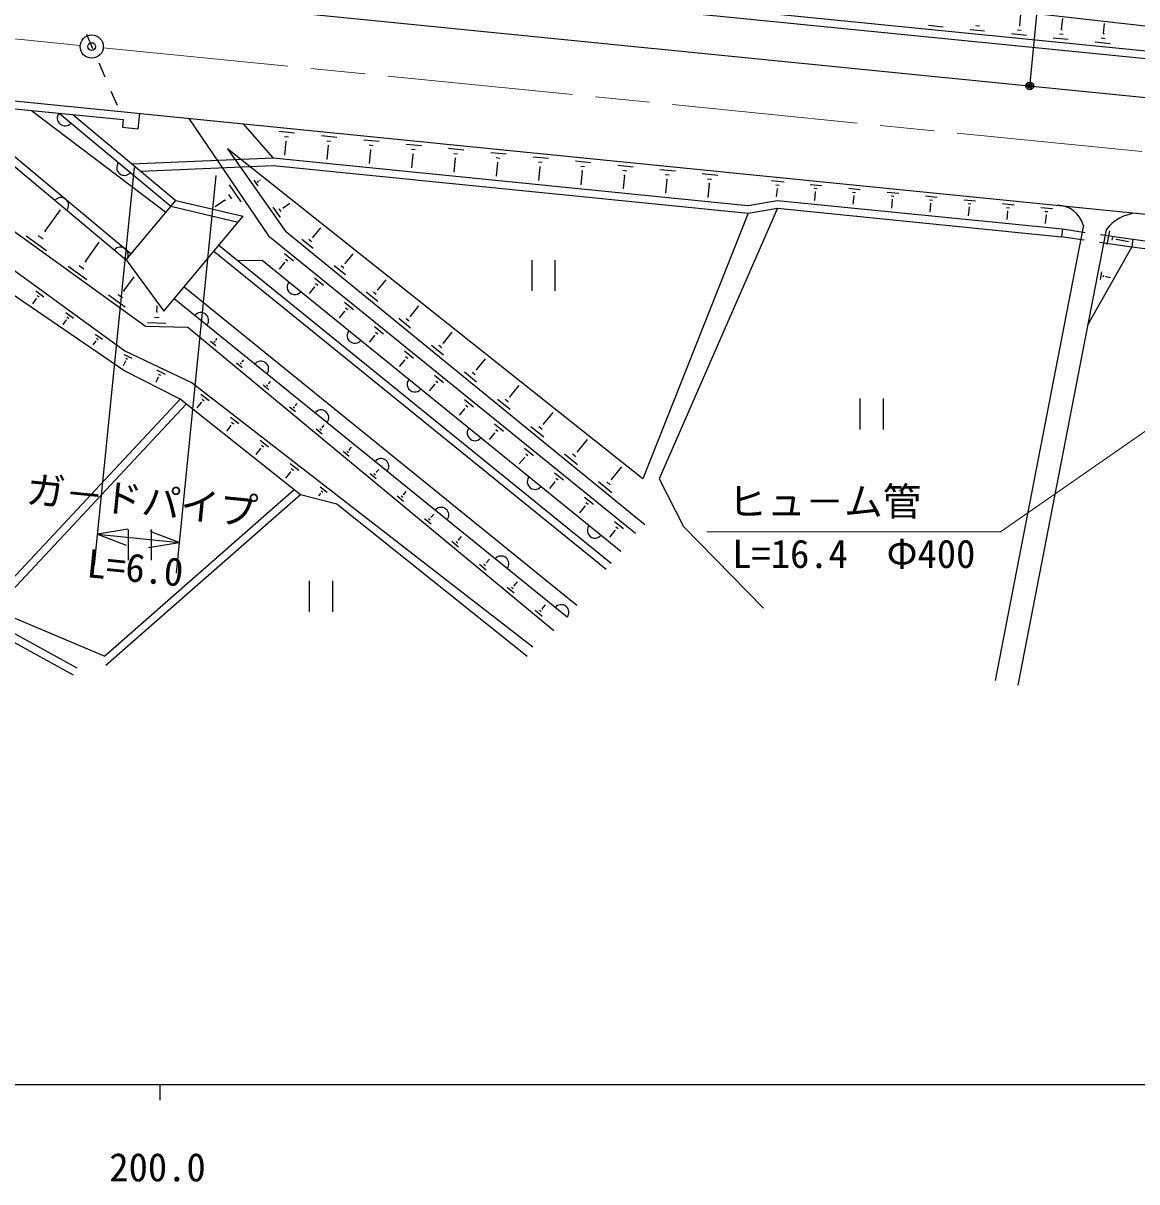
# Model space of a CAD drawing. Units: millimetres, scale not verified. Extents: x 40000 to 680000, y 20000 to 380000.
# Drawn here: x 259154 to 331178, y 198715 to 273655 of the extents above; entities that cross this region are included whole.
import ezdxf
from ezdxf.enums import TextEntityAlignment as Align

# ---------------------------------------------------------------- set-up
doc = ezdxf.new("R2010")
doc.units = ezdxf.units.MM
doc.header["$LTSCALE"] = 1000
doc.header["$PDMODE"] = 32
doc.header["$PDSIZE"] = 500
doc.linetypes.add('CHAIN', pattern=[18.5, 12, -1.5, 3.5, -1.5])
for name, color, linetype, lineweight in [('S-BGD', 7, 'Continuous', 25), ('S-BMK', 2, 'CHAIN', 13), ('S-BMK-SRVR', 3, 'Continuous', 25), ('S-STR-HTXT', 7, 'Continuous', 13), ('S-STR-STRC', 7, 'Continuous', 25), ('S-TTL-BAND', 7, 'Continuous', 25)]:
    doc.layers.add(name, color=color, linetype=linetype, lineweight=lineweight)
doc.styles.add('@ＭＳ ゴシック', font='')
doc.styles.add('ＭＳ ゴシック', font='')
doc.styles.get('@ＭＳ ゴシック').set_extended_font_data('@MS Gothic')
doc.styles.get('ＭＳ ゴシック').set_extended_font_data('MS Gothic')

msp = doc.modelspace()

# ---------------------------------------------------------------- linework, layer by layer
at = {"layer": 'S-BGD'}
for p, q in [((129923, 291530), (393503, 265191)), ((128813, 281591), (349759, 259512)), ((267041, 278331), (393550, 265689)), ((242384, 277780), (393270, 262702)), ((313412, 275564), (340003, 272547)), ((323614, 273507), (323687, 274243)), ((326317, 273242), (326388, 273960)), ((329028, 272977), (329093, 273629)), ((263246, 272937), (263642, 272018)), ((317708, 273519), (318647, 273425)), ((320389, 273251), (321336, 273156)), ((320773, 273499), (321009, 273476)), ((323079, 272982), (324034, 272887)), ((323466, 273233), (323705, 273209)), ((323584, 273510), (323644, 273504)), ((326167, 272965), (326408, 272941)), ((326286, 273245), (326347, 273239)), ((328997, 272980), (329058, 272974)), ((325777, 272712), (326741, 272616)), ((328483, 272442), (329456, 272345)), ((328877, 272697), (329120, 272673)), ((264039, 271100), (264435, 270182)), ((248415, 269137), (265629, 267417)), ((264831, 269264), (265228, 268346)), ((253488, 268630), (265821, 258354)), ((253809, 269014), (266141, 258739)), ((259701, 268009), (268382, 261427)), ((261476, 267832), (268702, 261812)), ((262364, 267743), (269022, 262196)), ((266674, 267815), (266574, 266820)), ((265629, 267417), (265579, 266919)), ((265579, 266919), (266574, 266820)), ((269874, 267495), (275018, 259909)), ((275332, 264940), (273414, 267141)), ((275712, 266661), (276707, 266561)), ((276055, 266325), (276304, 266300)), ((278449, 266387), (279444, 266288)), ((278792, 266051), (279041, 266026)), ((281185, 266114), (282180, 266014)), ((267067, 254044), (251193, 265451)), ((299234, 244186), (272375, 265521)), ((272375, 265521), (276096, 260231)), ((276150, 266014), (276061, 265118)), ((276119, 266017), (276181, 266011)), ((278886, 265740), (278797, 264845)), ((278855, 265743), (278917, 265737)), ((281528, 265778), (281777, 265753)), ((281623, 265467), (281533, 264571)), ((281592, 265470), (281654, 265464)), ((283921, 265840), (284916, 265741)), ((284265, 265504), (284513, 265480)), ((286658, 265567), (287653, 265467)), ((289394, 265293), (290389, 265194)), ((266190, 264555), (275332, 264940)), ((275332, 264940), (306029, 261872)), ((284359, 265193), (284270, 264298)), ((284328, 265197), (284390, 265190)), ((287001, 265231), (287250, 265206)), ((287095, 264920), (287006, 264024)), ((287064, 264923), (287127, 264917)), ((289737, 264958), (289986, 264933)), ((289832, 264647), (289742, 263751)), ((289801, 264650), (289863, 264643)), ((292130, 265020), (293125, 264920)), ((292474, 264684), (292722, 264659)), ((294867, 264746), (295862, 264647)), ((266762, 264079), (275317, 264439)), ((275317, 264439), (306045, 261368)), ((292568, 264373), (292479, 263478)), ((292537, 264376), (292599, 264370)), ((295210, 264411), (295459, 264386)), ((295305, 264100), (295215, 263204)), ((295274, 264103), (295336, 264097)), ((297603, 264473), (298598, 264374)), ((297946, 264137), (298195, 264112)), ((298041, 263826), (297951, 262931)), ((298010, 263829), (298072, 263823)), ((300339, 264200), (301335, 264100)), ((300683, 263864), (300932, 263839)), ((303076, 263926), (304071, 263827)), ((272482, 263204), (273228, 262103)), ((274357, 263138), (274095, 263510)), ((274371, 263356), (274305, 263449)), ((274458, 263470), (274442, 263493)), ((274450, 263481), (274507, 263522)), ((300777, 263553), (300688, 262657)), ((300746, 263556), (300808, 263550)), ((303419, 263590), (303668, 263565)), ((303514, 263279), (303424, 262384)), ((303483, 263282), (303545, 263276)), ((307554, 263479), (308367, 263397)), ((307834, 263204), (308038, 263184)), ((310054, 263229), (310800, 263154)), ((272431, 262567), (272618, 262292)), ((307912, 262950), (307858, 262417)), ((307886, 262952), (307937, 262947)), ((310311, 262977), (310498, 262958)), ((310382, 262744), (310328, 262196)), ((310359, 262746), (310406, 262741)), ((312542, 262980), (313288, 262906)), ((312799, 262728), (312986, 262710)), ((312870, 262495), (312815, 261948)), ((312847, 262498), (312893, 262493)), ((315029, 262732), (315776, 262657)), ((315287, 262480), (315473, 262461)), ((317517, 262483), (318263, 262408)), ((260573, 260205), (261561, 261580)), ((265821, 258354), (269022, 262196)), ((268702, 261812), (273055, 260788)), ((269022, 262196), (273375, 261172)), ((272194, 262206), (271573, 261785)), ((272171, 262240), (272218, 262171)), ((275804, 261081), (275329, 261756)), ((275829, 261477), (275710, 261645)), ((275987, 261682), (275957, 261725)), ((275972, 261704), (276409, 262011)), ((307948, 261681), (300280, 244186)), ((306029, 261872), (307932, 262185)), ((306045, 261368), (307948, 261681)), ((307932, 262185), (326363, 260343)), ((307948, 261681), (326314, 259845)), ((315358, 262247), (315303, 261699)), ((315334, 262249), (315381, 262244)), ((317774, 262231), (317961, 262213)), ((317845, 261998), (317791, 261451)), ((317822, 262000), (317869, 261996)), ((320004, 262234), (320751, 262160)), ((320262, 261983), (320449, 261964)), ((320333, 261749), (320278, 261202)), ((320310, 261752), (320356, 261747)), ((322492, 261986), (323238, 261911)), ((322750, 261734), (322936, 261715)), ((324980, 261737), (325726, 261663)), ((268254, 255026), (273375, 261172)), ((306045, 261368), (299234, 244186)), ((322820, 261501), (322766, 260954)), ((322797, 261503), (322844, 261499)), ((325237, 261485), (325424, 261467)), ((325308, 261252), (325253, 260705)), ((325285, 261255), (325331, 261250)), ((254990, 260261), (265735, 252470)), ((260533, 260235), (260614, 260176)), ((276096, 260231), (299350, 241221)), ((277897, 259801), (278400, 260416)), ((327719, 260581), (322010, 231133)), ((329192, 260296), (323483, 230847)), ((326363, 260343), (326314, 259845)), ((326363, 260343), (327847, 260126)), ((329261, 259341), (329431, 260219)), ((259358, 259891), (260663, 258954)), ((260129, 259931), (260455, 259697)), ((263186, 258240), (264078, 259482)), ((275018, 259909), (298748, 240666)), ((277904, 259076), (277185, 259664)), ((277811, 259512), (277631, 259659)), ((277920, 259783), (277875, 259820)), ((326291, 259848), (327775, 259631)), ((328764, 259486), (330839, 259182)), ((328837, 259981), (330912, 259677)), ((329588, 259619), (329631, 259839)), ((329868, 259650), (329878, 259705)), ((329873, 259678), (330641, 259529)), ((330912, 259677), (330847, 259181)), ((330912, 259677), (346246, 257677)), ((271489, 258908), (296859, 238336)), ((271809, 259292), (297174, 238724)), ((276046, 258753), (276628, 258281)), ((279984, 258111), (280503, 258746)), ((330847, 259181), (327994, 254116)), ((330847, 259181), (346332, 257161)), ((262061, 257949), (263269, 257081)), ((262774, 257986), (263076, 257769)), ((263148, 258267), (263224, 258213)), ((265821, 258354), (268254, 255026)), ((273033, 258300), (274601, 258316)), ((274601, 258316), (297804, 239501)), ((276054, 258168), (275707, 257741)), ((276035, 258183), (276072, 258153)), ((276123, 258402), (276268, 258283)), ((279991, 257370), (279257, 257970)), ((279895, 257815), (279712, 257965)), ((280007, 258092), (279961, 258129)), ((292045, 258336), (292045, 256336)), ((293545, 258336), (293545, 256336)), ((265655, 251184), (257079, 257047)), ((265668, 256334), (266331, 257255)), ((277988, 257179), (278570, 256707)), ((282084, 256408), (282620, 257064)), ((328823, 257079), (328920, 257581)), ((329010, 257238), (329034, 257364)), ((329169, 257256), (329175, 257288)), ((329172, 257272), (329467, 257215)), ((259966, 256344), (260493, 255962)), ((265635, 256358), (265702, 256309)), ((269569, 256603), (294969, 236006)), ((277995, 256593), (277649, 256166)), ((277977, 256608), (278014, 256578)), ((278064, 256827), (278210, 256709)), ((282108, 256389), (282061, 256427)), ((260001, 255837), (259765, 255513)), ((259984, 255849), (260017, 255826)), ((260049, 256043), (260181, 255948)), ((264668, 256075), (265742, 255303)), ((265303, 256108), (265571, 255915)), ((294340, 235229), (268928, 255835)), ((279929, 255604), (280512, 255132)), ((282091, 255653), (281343, 256265)), ((281994, 256107), (281807, 256260)), ((261906, 254938), (262405, 254576)), ((267771, 254984), (267844, 254983)), ((267807, 254983), (267817, 255366)), ((279937, 255019), (279591, 254591)), ((279919, 255033), (279955, 255004)), ((280006, 255252), (280152, 255134)), ((284200, 254693), (284753, 255370)), ((261938, 254457), (261730, 254170)), ((261923, 254469), (261954, 254446)), ((261984, 254652), (262109, 254562)), ((267201, 254290), (268380, 254262)), ((267652, 254633), (267946, 254626)), ((284207, 253923), (283444, 254547)), ((284108, 254386), (283917, 254542)), ((284224, 254674), (284176, 254713)), ((263818, 253551), (264291, 253208)), ((269805, 253978), (267067, 254044)), ((293468, 234357), (269805, 253978)), ((281879, 253444), (281533, 253017)), ((281861, 253459), (281897, 253429)), ((281871, 254030), (282454, 253557)), ((281948, 253678), (282094, 253560)), ((286330, 252967), (286900, 253664)), ((263849, 253096), (263667, 252846)), ((263834, 253107), (263864, 253085)), ((263893, 253281), (264011, 253195)), ((271260, 253096), (271610, 252806)), ((271478, 253093), (271565, 253020)), ((271598, 253170), (271620, 253152)), ((271609, 253161), (271697, 253268)), ((286338, 252181), (285559, 252818)), ((286237, 252654), (286042, 252813)), ((286355, 252947), (286306, 252987)), ((265774, 251801), (265631, 251500)), ((265664, 252227), (266173, 251985)), ((265735, 252470), (270085, 250403)), ((265758, 251808), (265790, 251793)), ((265783, 251984), (265910, 251923)), ((273316, 251755), (273415, 251875)), ((283821, 251869), (283475, 251442)), ((283803, 251884), (283839, 251855)), ((283813, 252455), (284396, 251983)), ((283890, 252103), (284035, 251985)), ((288476, 251228), (289063, 251946)), ((269308, 249329), (265655, 251184)), ((267774, 251225), (268337, 250957)), ((272958, 251689), (273317, 251391)), ((273182, 251685), (273271, 251610)), ((273305, 251764), (273327, 251746)), ((288483, 250427), (287690, 251076)), ((288380, 250909), (288182, 251071)), ((288501, 251208), (288451, 251248)), ((267895, 250753), (267732, 250410)), ((267877, 250762), (267912, 250745)), ((267905, 250955), (268045, 250889)), ((270085, 250403), (292124, 233315)), ((275021, 250351), (275044, 250332)), ((275032, 250341), (275142, 250474)), ((285745, 250310), (285781, 250280)), ((285755, 250881), (286337, 250408)), ((285832, 250529), (285977, 250411)), ((270646, 249652), (271174, 249243)), ((274665, 250273), (275033, 249968)), ((274894, 250269), (274987, 250193)), ((285763, 250295), (285416, 249868)), ((290636, 249477), (291241, 250216)), ((269308, 249329), (256726, 235862)), ((269701, 249018), (257287, 235730)), ((277088, 243158), (269308, 249329)), ((270665, 249131), (270396, 248785)), ((270648, 249143), (270681, 249118)), ((270721, 249340), (270853, 249238)), ((276381, 248850), (276759, 248537)), ((276617, 248846), (276711, 248767)), ((276746, 248930), (276770, 248910)), ((276758, 248920), (276879, 249066)), ((287697, 249306), (288279, 248834)), ((287773, 248954), (287919, 248836)), ((290644, 248661), (289835, 249322)), ((290539, 249152), (290337, 249317)), ((290662, 249456), (290611, 249497)), ((313271, 249374), (313271, 247374)), ((314771, 249374), (314771, 247374)), ((272558, 248169), (273096, 247752)), ((287705, 248720), (287358, 248293)), ((287686, 248735), (287723, 248705)), ((292812, 247713), (293434, 248474)), ((272577, 247638), (272297, 247277)), ((272560, 247651), (272594, 247625)), ((272635, 247851), (272769, 247747)), ((278107, 247419), (278494, 247098)), ((278348, 247415), (278445, 247334)), ((278481, 247501), (278505, 247481)), ((278493, 247491), (278625, 247650)), ((289639, 247731), (290221, 247259)), ((289715, 247379), (289861, 247261)), ((292820, 246882), (291996, 247556)), ((292713, 247382), (292507, 247550)), ((292838, 247692), (292786, 247734)), ((274480, 246679), (275029, 246253)), ((289646, 247146), (289300, 246718)), ((289628, 247160), (289665, 247131)), ((295003, 245938), (295642, 246719)), ((274500, 246137), (274208, 245761)), ((274482, 246150), (274517, 246124)), ((274559, 246355), (274696, 246248)), ((279842, 245980), (280239, 245651)), ((280090, 245976), (280189, 245893)), ((280226, 246064), (280250, 246043)), ((280238, 246053), (280381, 246226)), ((291580, 246157), (292163, 245684)), ((291657, 245805), (291803, 245687)), ((295029, 245916), (294977, 245959)), ((276413, 245180), (276973, 244746)), ((291588, 245571), (291242, 245144)), ((291570, 245586), (291606, 245556)), ((295011, 245091), (294172, 245777)), ((294902, 245600), (294692, 245772)), ((276433, 244628), (276130, 244237)), ((276415, 244641), (276450, 244614)), ((276493, 244850), (276633, 244741)), ((281587, 244533), (281993, 244196)), ((281840, 244529), (281942, 244444)), ((281980, 244619), (282005, 244598)), ((281992, 244608), (282146, 244794)), ((293522, 244582), (294105, 244110)), ((297210, 244149), (297866, 244953)), ((278357, 243673), (278809, 243322)), ((293530, 243996), (293184, 243569)), ((293512, 244011), (293548, 243982)), ((293599, 244230), (293745, 244112)), ((297218, 243287), (296363, 243986)), ((297107, 243806), (296893, 243980)), ((297236, 244127), (297183, 244171)), ((300280, 244186), (301850, 241105)), ((276690, 243473), (264431, 232712)), ((277088, 243158), (264494, 232102)), ((279431, 242538), (277088, 243158)), ((278373, 243226), (278263, 243085)), ((278359, 243237), (278387, 243216)), ((278422, 243406), (278534, 243318)), ((283341, 243078), (283757, 242734)), ((283601, 243074), (283705, 242988)), ((283743, 243166), (283769, 243145)), ((283756, 243155), (283922, 243355)), ((295464, 243008), (296047, 242535)), ((291754, 232698), (279431, 242538)), ((295472, 242422), (295125, 241995)), ((295454, 242437), (295490, 242407)), ((295541, 242656), (295686, 242538)), ((285106, 241616), (285531, 241263)), ((285371, 241611), (285477, 241523)), ((285517, 241706), (285543, 241683)), ((285530, 241694), (285707, 241908)), ((297406, 241433), (297988, 240961)), ((265942, 240913), (265942, 238913)), ((267442, 240913), (267442, 238913)), ((297414, 240847), (297067, 240420)), ((297395, 240862), (297432, 240832)), ((297483, 241081), (297628, 240963)), ((301850, 241105), (307024, 235815)), ((286879, 240145), (287314, 239784)), ((287151, 240140), (287259, 240050)), ((287300, 240237), (287327, 240214)), ((287313, 240226), (287501, 240452)), ((288663, 238666), (289108, 238297)), ((288940, 238661), (289051, 238569)), ((289093, 238760), (289120, 238737)), ((289107, 238748), (289306, 238989)), ((277658, 237582), (277658, 235582)), ((279158, 237582), (279158, 235582)), ((290456, 237179), (290911, 236802)), ((290740, 237174), (290853, 237080)), ((290895, 237275), (290924, 237252)), ((290910, 237263), (291120, 237518)), ((256062, 235566), (262621, 231949)), ((257287, 235730), (264431, 232712)), ((292259, 235684), (292724, 235299)), ((292549, 235679), (292665, 235582)), ((292708, 235782), (292737, 235758)), ((292723, 235770), (292945, 236038)), ((255857, 235109), (262380, 231511))]:
    msp.add_line(p, q, dxfattribs=at)
for centre, radius, start, end in [((261860, 267512), 500, 140.19897, 320.19897), ((265702, 264311), 500, 140.19897, 320.19897), ((261596, 261875), 500, 320.19897, 140.19897), ((326010, 260109), 1772, 15.43909, 88.63882), ((331348, 258689), 2689, 94.04983, 143.30451), ((265437, 258674), 500, 320.19897, 140.19897), ((276721, 256596), 500, 140.96185, 320.96185), ((270649, 254439), 500, 320.96185, 140.96185), ((280605, 253447), 500, 140.96185, 320.96185), ((274533, 251290), 500, 320.96185, 140.96185), ((284489, 250298), 500, 140.96185, 320.96185), ((278417, 248141), 500, 320.96185, 140.96185), ((288372, 247149), 500, 140.96185, 320.96185), ((282300, 244992), 500, 320.96185, 140.96185), ((292256, 244000), 500, 140.96185, 320.96185), ((286184, 241842), 500, 320.96185, 140.96185), ((296140, 240850), 500, 140.96185, 320.96185), ((290068, 238693), 500, 320.96185, 140.96185), ((293951, 235544), 500, 320.96185, 140.96185)]:
    msp.add_arc(centre, radius, start, end, dxfattribs=at)
at = {"layer": 'S-BMK'}
for p, q in [((164830, 282012), (262842, 272218)), ((264335, 272069), (362347, 262274))]:
    msp.add_line(p, q, dxfattribs=at)
at = {"layer": 'S-BMK-SRVR'}
msp.add_circle((263588, 272143), 750, dxfattribs=at)
msp.add_point((263588, 272143), dxfattribs=at)
at = {"layer": 'S-STR-HTXT'}
for p, q in [((322371, 240753), (347624, 258360)), ((303371, 240753), (322371, 240753))]:
    msp.add_line(p, q, dxfattribs=at)
at = {"layer": 'S-STR-STRC'}
for p, q in [((324271, 269748), (325151, 278554)), ((266325, 264320), (263756, 238614)), ((271611, 263792), (269042, 238086)), ((265928, 240927), (263955, 240604)), ((263955, 240604), (269241, 240076)), ((263955, 240604), (265825, 239897)), ((269241, 240076), (267370, 240783)), ((267267, 239753), (269241, 240076))]:
    msp.add_line(p, q, dxfattribs=at)
for radius in [150, 120, 90, 60, 30]:
    msp.add_circle((324256, 269598), radius, dxfattribs=at)
msp.add_point((324256, 269598), dxfattribs=at)
at = {"layer": 'S-TTL-BAND'}
for p, q in [((40000, 205000), (579000, 205000)), ((268000, 205000), (268000, 204000))]:
    msp.add_line(p, q, dxfattribs=at)

# ---------------------------------------------------------------- texts
at = {"layer": 'S-STR-HTXT', "style": 'ＭＳ ゴシック'}
msp.add_text('ヒュ－ム管', height=1833, dxfattribs=at).set_placement((304746, 241253), align=Align.BOTTOM_LEFT)
msp.add_text('L=16.4\u3000Φ400', height=1833, dxfattribs=at).set_placement((312871, 240253), align=Align.TOP_CENTER)
at = {"layer": 'S-STR-STRC', "style": 'ＭＳ ゴシック'}
msp.add_text('ガ－ドパイプ', height=1833, rotation=354.293, dxfattribs=at).set_placement((266697, 241335), align=Align.BOTTOM_CENTER)
at = {"layer": 'S-STR-STRC', "style": '@ＭＳ ゴシック'}
msp.add_text('L=6.0', height=1833, rotation=354.293, dxfattribs=at).set_placement((266498, 239345), align=Align.TOP_CENTER)
at = {"layer": 'S-TTL-BAND', "style": 'ＭＳ ゴシック'}
msp.add_text('200.0', height=1833, dxfattribs=at).set_placement((267844, 198195), align=Align.BOTTOM_CENTER)

doc.saveas('drawing.dxf')
